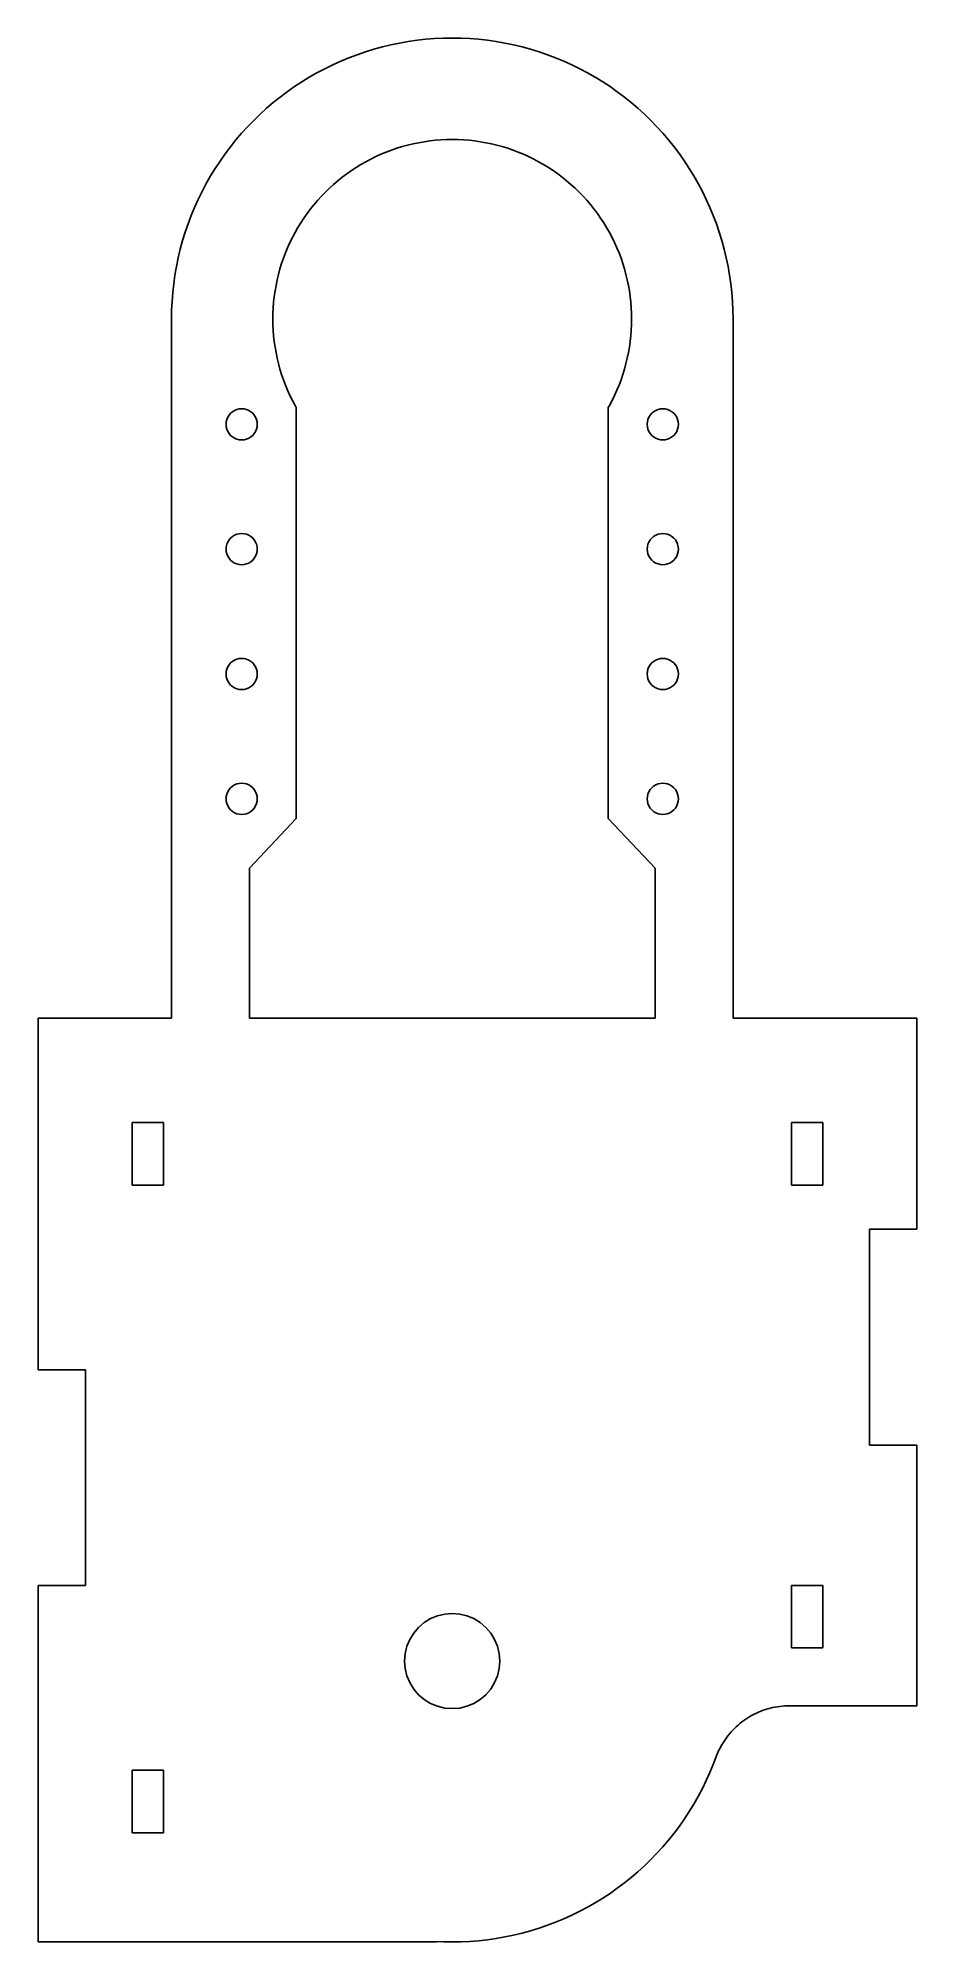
# Model space of a CAD drawing. Header units: metres. Extents: x -27 to 30, y -18 to 104.
import ezdxf

# ---------------------------------------------------------------- set-up
doc = ezdxf.new("R2010")
doc.units = ezdxf.units.M

msp = doc.modelspace()

# ---------------------------------------------------------------- linework, layer by layer
for p, q in [((-2.81581, 103.778), (-3.37285, 103.681)), ((-2.256, 103.858), (-2.81581, 103.778)), ((-1.69394, 103.92), (-2.256, 103.858)), ((-1.13022, 103.964), (-1.69394, 103.92)), ((-0.56538, 103.991), (-1.13022, 103.964)), ((0, 104), (-0.56538, 103.991)), ((0.56538, 103.991), (0, 104)), ((1.13022, 103.964), (0.56538, 103.991)), ((1.69394, 103.92), (1.13022, 103.964)), ((2.256, 103.858), (1.69394, 103.92)), ((2.81581, 103.778), (2.256, 103.858)), ((3.37285, 103.681), (2.81581, 103.778)), ((-7.14865, 102.52), (-7.66402, 102.287)), ((-6.62624, 102.736), (-7.14865, 102.52)), ((-6.09727, 102.936), (-6.62624, 102.736)), ((-5.5623, 103.119), (-6.09727, 102.936)), ((-5.02184, 103.285), (-5.5623, 103.119)), ((-4.47641, 103.434), (-5.02184, 103.285)), ((-3.92657, 103.566), (-4.47641, 103.434)), ((-3.37285, 103.681), (-3.92657, 103.566)), ((3.92657, 103.566), (3.37285, 103.681)), ((4.47641, 103.434), (3.92657, 103.566)), ((5.02184, 103.285), (4.47641, 103.434)), ((5.5623, 103.119), (5.02184, 103.285)), ((6.09727, 102.936), (5.5623, 103.119)), ((6.62624, 102.736), (6.09727, 102.936)), ((7.14865, 102.52), (6.62624, 102.736)), ((7.66402, 102.287), (7.14865, 102.52)), ((-9.16273, 101.493), (-9.64488, 101.198)), ((-8.67155, 101.774), (-9.16273, 101.493)), ((-8.17181, 102.038), (-8.67155, 101.774)), ((-7.66402, 102.287), (-8.17181, 102.038)), ((8.17181, 102.038), (7.66402, 102.287)), ((8.67155, 101.774), (8.17181, 102.038)), ((9.16273, 101.493), (8.67155, 101.774)), ((9.64488, 101.198), (9.16273, 101.493)), ((-11.0323, 100.223), (-11.4736, 99.8692)), ((-10.5801, 100.562), (-11.0323, 100.223)), ((-10.1175, 100.887), (-10.5801, 100.562)), ((-9.64488, 101.198), (-10.1175, 100.887)), ((10.1175, 100.887), (9.64488, 101.198)), ((10.5801, 100.562), (10.1175, 100.887)), ((11.0323, 100.223), (10.5801, 100.562)), ((11.4736, 99.8692), (11.0323, 100.223)), ((-12.3218, 99.1214), (-12.7279, 98.7279)), ((-11.9036, 99.502), (-12.3218, 99.1214)), ((-11.4736, 99.8692), (-11.9036, 99.502)), ((11.9036, 99.502), (11.4736, 99.8692)), ((12.3218, 99.1214), (11.9036, 99.502)), ((12.7279, 98.7279), (12.3218, 99.1214)), ((-13.502, 97.9036), (-13.8692, 97.4736)), ((-13.1214, 98.3218), (-13.502, 97.9036)), ((-12.7279, 98.7279), (-13.1214, 98.3218)), ((13.1214, 98.3218), (12.7279, 98.7279)), ((13.502, 97.9036), (13.1214, 98.3218)), ((13.8692, 97.4736), (13.502, 97.9036)), ((-14.5623, 96.5801), (-14.8874, 96.1175)), ((-14.2228, 97.0323), (-14.5623, 96.5801)), ((-13.8692, 97.4736), (-14.2228, 97.0323)), ((-5.22089, 96.2466), (-4.89645, 96.4055)), ((-4.89645, 96.4055), (-4.5672, 96.5542)), ((-4.5672, 96.5542), (-4.23343, 96.6924)), ((-4.23343, 96.6924), (-3.89548, 96.8201)), ((-3.89548, 96.8201), (-3.55368, 96.9371)), ((-3.55368, 96.9371), (-3.20839, 97.0434)), ((-3.20839, 97.0434), (-2.85992, 97.1387)), ((-2.85992, 97.1387), (-2.50864, 97.223)), ((-2.50864, 97.223), (-2.15488, 97.2963)), ((-2.15488, 97.2963), (-1.799, 97.3584)), ((-1.799, 97.3584), (-1.44133, 97.4093)), ((-1.44133, 97.4093), (-1.08224, 97.449)), ((-1.08224, 97.449), (-0.72208, 97.4773)), ((-0.72208, 97.4773), (-0.36122, 97.4943)), ((-0.36122, 97.4943), (0, 97.5)), ((0, 97.5), (0.36122, 97.4943)), ((0.36122, 97.4943), (0.72208, 97.4773)), ((0.72208, 97.4773), (1.08224, 97.449)), ((1.08224, 97.449), (1.44133, 97.4093)), ((1.44133, 97.4093), (1.799, 97.3584)), ((1.799, 97.3584), (2.15488, 97.2963)), ((2.15488, 97.2963), (2.50864, 97.223)), ((2.50864, 97.223), (2.85992, 97.1387)), ((2.85992, 97.1387), (3.20839, 97.0434)), ((3.20839, 97.0434), (3.55368, 96.9371)), ((3.55368, 96.9371), (3.89548, 96.8201)), ((3.89548, 96.8201), (4.23343, 96.6924)), ((4.23343, 96.6924), (4.5672, 96.5542)), ((4.5672, 96.5542), (4.89645, 96.4055)), ((4.89645, 96.4055), (5.22089, 96.2466)), ((14.2228, 97.0323), (13.8692, 97.4736)), ((14.5623, 96.5801), (14.2228, 97.0323)), ((14.8874, 96.1175), (14.5623, 96.5801)), ((-15.4933, 95.1627), (-15.7735, 94.6716)), ((-15.1979, 95.6449), (-15.4933, 95.1627)), ((-14.8874, 96.1175), (-15.1979, 95.6449)), ((-7.04842, 95.0868), (-6.75952, 95.3037)), ((-6.75952, 95.3037), (-6.46396, 95.5114)), ((-6.46396, 95.5114), (-6.162, 95.7098)), ((-6.162, 95.7098), (-5.85397, 95.8985)), ((-5.85397, 95.8985), (-5.54016, 96.0775)), ((-5.54016, 96.0775), (-5.22089, 96.2466)), ((5.22089, 96.2466), (5.54016, 96.0775)), ((5.54016, 96.0775), (5.85397, 95.8985)), ((5.85397, 95.8985), (6.162, 95.7098)), ((6.162, 95.7098), (6.46396, 95.5114)), ((6.46396, 95.5114), (6.75952, 95.3037)), ((6.75952, 95.3037), (7.04842, 95.0868)), ((15.1979, 95.6449), (14.8874, 96.1175)), ((15.4933, 95.1627), (15.1979, 95.6449)), ((15.7735, 94.6716), (15.4933, 95.1627)), ((-16.0381, 94.1718), (-16.2869, 93.664)), ((-15.7735, 94.6716), (-16.0381, 94.1718)), ((-8.38313, 93.8723), (-8.13171, 94.1317)), ((-8.13171, 94.1317), (-7.87228, 94.3831)), ((-7.87228, 94.3831), (-7.60507, 94.6263)), ((-7.60507, 94.6263), (-7.33037, 94.8609)), ((-7.33037, 94.8609), (-7.04842, 95.0868)), ((7.04842, 95.0868), (7.33037, 94.8609)), ((7.33037, 94.8609), (7.60507, 94.6263)), ((7.60507, 94.6263), (7.87228, 94.3831)), ((7.87228, 94.3831), (8.13171, 94.1317)), ((8.13171, 94.1317), (8.38313, 93.8723)), ((16.0381, 94.1718), (15.7735, 94.6716)), ((16.2869, 93.664), (16.0381, 94.1718)), ((-16.5196, 93.1487), (-16.736, 92.6262)), ((-16.2869, 93.664), (-16.5196, 93.1487)), ((-9.51141, 92.464), (-9.30368, 92.7595)), ((-9.30368, 92.7595), (-9.08678, 93.0484)), ((-9.08678, 93.0484), (-8.8609, 93.3304)), ((-8.8609, 93.3304), (-8.62627, 93.6051)), ((-8.62627, 93.6051), (-8.38313, 93.8723)), ((8.38313, 93.8723), (8.62627, 93.6051)), ((8.62627, 93.6051), (8.8609, 93.3304)), ((8.8609, 93.3304), (9.08678, 93.0484)), ((9.08678, 93.0484), (9.30368, 92.7595)), ((9.30368, 92.7595), (9.51141, 92.464)), ((16.5196, 93.1487), (16.2869, 93.664)), ((16.736, 92.6262), (16.5196, 93.1487)), ((-17.119, 91.5623), (-17.2853, 91.0218)), ((-16.9359, 92.0973), (-17.119, 91.5623)), ((-16.736, 92.6262), (-16.9359, 92.0973)), ((-10.2466, 91.2209), (-10.0775, 91.5402)), ((-10.0775, 91.5402), (-9.89853, 91.854)), ((-9.89853, 91.854), (-9.70976, 92.162)), ((-9.70976, 92.162), (-9.51141, 92.464)), ((9.51141, 92.464), (9.70976, 92.162)), ((9.70976, 92.162), (9.89853, 91.854)), ((9.89853, 91.854), (10.0775, 91.5402)), ((10.0775, 91.5402), (10.2466, 91.2209)), ((16.9359, 92.0973), (16.736, 92.6262)), ((17.119, 91.5623), (16.9359, 92.0973)), ((17.2853, 91.0218), (17.119, 91.5623)), ((-17.4345, 90.4764), (-17.5665, 89.9266)), ((-17.2853, 91.0218), (-17.4345, 90.4764)), ((-10.6924, 90.2334), (-10.5542, 90.5672)), ((-10.5542, 90.5672), (-10.4055, 90.8965)), ((-10.4055, 90.8965), (-10.2466, 91.2209)), ((10.2466, 91.2209), (10.4055, 90.8965)), ((10.4055, 90.8965), (10.5542, 90.5672)), ((10.5542, 90.5672), (10.6924, 90.2334)), ((17.4345, 90.4764), (17.2853, 91.0218)), ((17.5665, 89.9266), (17.4345, 90.4764)), ((-17.6812, 89.3728), (-17.7784, 88.8158)), ((-17.5665, 89.9266), (-17.6812, 89.3728)), ((-11.1387, 88.8599), (-11.0434, 89.2084)), ((-11.0434, 89.2084), (-10.9371, 89.5537)), ((-10.9371, 89.5537), (-10.8201, 89.8955)), ((-10.8201, 89.8955), (-10.6924, 90.2334)), ((10.6924, 90.2334), (10.8201, 89.8955)), ((10.8201, 89.8955), (10.9371, 89.5537)), ((10.9371, 89.5537), (11.0434, 89.2084)), ((11.0434, 89.2084), (11.1387, 88.8599)), ((17.6812, 89.3728), (17.5665, 89.9266)), ((17.7784, 88.8158), (17.6812, 89.3728)), ((-17.8581, 88.256), (-17.9201, 87.6939)), ((-17.7784, 88.8158), (-17.8581, 88.256)), ((-11.3584, 87.799), (-11.2963, 88.1549)), ((-11.2963, 88.1549), (-11.223, 88.5086)), ((-11.223, 88.5086), (-11.1387, 88.8599)), ((11.1387, 88.8599), (11.223, 88.5086)), ((11.223, 88.5086), (11.2963, 88.1549)), ((11.2963, 88.1549), (11.3584, 87.799)), ((17.8581, 88.256), (17.7784, 88.8158)), ((17.9201, 87.6939), (17.8581, 88.256)), ((-17.9645, 87.1302), (-17.9911, 86.5654)), ((-17.9201, 87.6939), (-17.9645, 87.1302)), ((-11.4943, 86.3612), (-11.4773, 86.7221)), ((-11.4773, 86.7221), (-11.449, 87.0822)), ((-11.449, 87.0822), (-11.4093, 87.4413)), ((-11.4093, 87.4413), (-11.3584, 87.799)), ((11.3584, 87.799), (11.4093, 87.4413)), ((11.4093, 87.4413), (11.449, 87.0822)), ((11.449, 87.0822), (11.4773, 86.7221)), ((11.4773, 86.7221), (11.4943, 86.3612)), ((17.9645, 87.1302), (17.9201, 87.6939)), ((17.9911, 86.5654), (17.9645, 87.1302)), ((-17.9911, 86.5654), (-18, 86)), ((-18, 86), (-18, 41.2)), ((-11.5, 86), (-11.4943, 86.3612)), ((-11.4943, 85.6388), (-11.5, 86)), ((-11.4773, 85.2779), (-11.4943, 85.6388)), ((11.4943, 85.6388), (11.4773, 85.2779)), ((11.4943, 86.3612), (11.5, 86)), ((11.5, 86), (11.4943, 85.6388)), ((18, 86), (17.9911, 86.5654)), ((18, 41.2), (18, 86)), ((-11.449, 84.9178), (-11.4773, 85.2779)), ((-11.4093, 84.5587), (-11.449, 84.9178)), ((-11.3584, 84.201), (-11.4093, 84.5587)), ((-11.2963, 83.8451), (-11.3584, 84.201)), ((11.3584, 84.201), (11.2963, 83.8451)), ((11.4093, 84.5587), (11.3584, 84.201)), ((11.449, 84.9178), (11.4093, 84.5587)), ((11.4773, 85.2779), (11.449, 84.9178)), ((-11.223, 83.4914), (-11.2963, 83.8451)), ((-11.1387, 83.1401), (-11.223, 83.4914)), ((-11.0434, 82.7916), (-11.1387, 83.1401)), ((11.1387, 83.1401), (11.0434, 82.7916)), ((11.223, 83.4914), (11.1387, 83.1401)), ((11.2963, 83.8451), (11.223, 83.4914)), ((-10.9371, 82.4463), (-11.0434, 82.7916)), ((-10.8201, 82.1045), (-10.9371, 82.4463)), ((-10.6924, 81.7666), (-10.8201, 82.1045)), ((-10.5542, 81.4328), (-10.6924, 81.7666)), ((10.6924, 81.7666), (10.5542, 81.4328)), ((10.8201, 82.1045), (10.6924, 81.7666)), ((10.9371, 82.4463), (10.8201, 82.1045)), ((11.0434, 82.7916), (10.9371, 82.4463)), ((-10.4055, 81.1035), (-10.5542, 81.4328)), ((-10.2466, 80.7791), (-10.4055, 81.1035)), ((-10.0775, 80.4598), (-10.2466, 80.7791)), ((10.2466, 80.7791), (10.0775, 80.4598)), ((10.4055, 81.1035), (10.2466, 80.7791)), ((10.5542, 81.4328), (10.4055, 81.1035)), ((-14.5, 79.25), (-14.4877, 79.4064)), ((-14.4877, 79.4064), (-14.451, 79.559)), ((-14.451, 79.559), (-14.391, 79.704)), ((-14.391, 79.704), (-14.309, 79.8378)), ((-14.309, 79.8378), (-14.2071, 79.9571)), ((-14.2071, 79.9571), (-14.0878, 80.059)), ((-14.0878, 80.059), (-13.954, 80.141)), ((-13.954, 80.141), (-13.809, 80.201)), ((-13.809, 80.201), (-13.6564, 80.2377)), ((-13.6564, 80.2377), (-13.5, 80.25)), ((-13.5, 80.25), (-13.3436, 80.2377)), ((-13.3436, 80.2377), (-13.191, 80.201)), ((-13.191, 80.201), (-13.046, 80.141)), ((-13.046, 80.141), (-12.9122, 80.059)), ((-12.9122, 80.059), (-12.7929, 79.9571)), ((-12.7929, 79.9571), (-12.691, 79.8378)), ((-12.691, 79.8378), (-12.609, 79.704)), ((-12.609, 79.704), (-12.5489, 79.559)), ((-12.5489, 79.559), (-12.5123, 79.4064)), ((-12.5123, 79.4064), (-12.5, 79.25)), ((-10, 80.3239), (-10.0775, 80.4598)), ((-10, 54.0001), (-10, 80.3239)), ((10.0775, 80.4598), (10, 80.3239)), ((10, 80.3239), (10, 54.0001)), ((12.5, 79.25), (12.5123, 79.4064)), ((12.5123, 79.4064), (12.5489, 79.559)), ((12.5489, 79.559), (12.609, 79.704)), ((12.609, 79.704), (12.691, 79.8378)), ((12.691, 79.8378), (12.7929, 79.9571)), ((12.7929, 79.9571), (12.9122, 80.059)), ((12.9122, 80.059), (13.046, 80.141)), ((13.046, 80.141), (13.191, 80.201)), ((13.191, 80.201), (13.3436, 80.2377)), ((13.3436, 80.2377), (13.5, 80.25)), ((13.5, 80.25), (13.6564, 80.2377)), ((13.6564, 80.2377), (13.809, 80.201)), ((13.809, 80.201), (13.954, 80.141)), ((13.954, 80.141), (14.0878, 80.059)), ((14.0878, 80.059), (14.2071, 79.9571)), ((14.2071, 79.9571), (14.309, 79.8378)), ((14.309, 79.8378), (14.391, 79.704)), ((14.391, 79.704), (14.451, 79.559)), ((14.451, 79.559), (14.4877, 79.4064)), ((14.4877, 79.4064), (14.5, 79.25)), ((-14.4877, 79.0936), (-14.5, 79.25)), ((-14.451, 78.941), (-14.4877, 79.0936)), ((-14.391, 78.796), (-14.451, 78.941)), ((-14.309, 78.6622), (-14.391, 78.796)), ((-14.2071, 78.5429), (-14.309, 78.6622)), ((-14.0878, 78.441), (-14.2071, 78.5429)), ((-13.954, 78.359), (-14.0878, 78.441)), ((-13.809, 78.2989), (-13.954, 78.359)), ((-13.6564, 78.2623), (-13.809, 78.2989)), ((-13.5, 78.25), (-13.6564, 78.2623)), ((-13.3436, 78.2623), (-13.5, 78.25)), ((-13.191, 78.2989), (-13.3436, 78.2623)), ((-13.046, 78.359), (-13.191, 78.2989)), ((-12.9122, 78.441), (-13.046, 78.359)), ((-12.7929, 78.5429), (-12.9122, 78.441)), ((-12.691, 78.6622), (-12.7929, 78.5429)), ((-12.609, 78.796), (-12.691, 78.6622)), ((-12.5489, 78.941), (-12.609, 78.796)), ((-12.5123, 79.0936), (-12.5489, 78.941)), ((-12.5, 79.25), (-12.5123, 79.0936)), ((12.5123, 79.0936), (12.5, 79.25)), ((12.5489, 78.941), (12.5123, 79.0936)), ((12.609, 78.796), (12.5489, 78.941)), ((12.691, 78.6622), (12.609, 78.796)), ((12.7929, 78.5429), (12.691, 78.6622)), ((12.9122, 78.441), (12.7929, 78.5429)), ((13.046, 78.359), (12.9122, 78.441)), ((13.191, 78.2989), (13.046, 78.359)), ((13.3436, 78.2623), (13.191, 78.2989)), ((13.5, 78.25), (13.3436, 78.2623)), ((13.6564, 78.2623), (13.5, 78.25)), ((13.809, 78.2989), (13.6564, 78.2623)), ((13.954, 78.359), (13.809, 78.2989)), ((14.0878, 78.441), (13.954, 78.359)), ((14.2071, 78.5429), (14.0878, 78.441)), ((14.309, 78.6622), (14.2071, 78.5429)), ((14.391, 78.796), (14.309, 78.6622)), ((14.451, 78.941), (14.391, 78.796)), ((14.4877, 79.0936), (14.451, 78.941)), ((14.5, 79.25), (14.4877, 79.0936)), ((-14.2071, 71.9571), (-14.0878, 72.059)), ((-14.0878, 72.059), (-13.954, 72.141)), ((-13.954, 72.141), (-13.809, 72.201)), ((-13.809, 72.201), (-13.6564, 72.2377)), ((-13.6564, 72.2377), (-13.5, 72.25)), ((-13.5, 72.25), (-13.3436, 72.2377)), ((-13.3436, 72.2377), (-13.191, 72.201)), ((-13.191, 72.201), (-13.046, 72.141)), ((-13.046, 72.141), (-12.9122, 72.059)), ((-12.9122, 72.059), (-12.7929, 71.9571)), ((12.7929, 71.9571), (12.9122, 72.059)), ((12.9122, 72.059), (13.046, 72.141)), ((13.046, 72.141), (13.191, 72.201)), ((13.191, 72.201), (13.3436, 72.2377)), ((13.3436, 72.2377), (13.5, 72.25)), ((13.5, 72.25), (13.6564, 72.2377)), ((13.6564, 72.2377), (13.809, 72.201)), ((13.809, 72.201), (13.954, 72.141)), ((13.954, 72.141), (14.0878, 72.059)), ((14.0878, 72.059), (14.2071, 71.9571)), ((-14.5, 71.25), (-14.4877, 71.4064)), ((-14.4877, 71.0936), (-14.5, 71.25)), ((-14.4877, 71.4064), (-14.451, 71.559)), ((-14.451, 70.941), (-14.4877, 71.0936)), ((-14.451, 71.559), (-14.391, 71.704)), ((-14.391, 70.796), (-14.451, 70.941)), ((-14.391, 71.704), (-14.309, 71.8378)), ((-14.309, 70.6622), (-14.391, 70.796)), ((-14.309, 71.8378), (-14.2071, 71.9571)), ((-12.7929, 71.9571), (-12.691, 71.8378)), ((-12.691, 71.8378), (-12.609, 71.704)), ((-12.609, 70.796), (-12.691, 70.6622)), ((-12.609, 71.704), (-12.5489, 71.559)), ((-12.5489, 70.941), (-12.609, 70.796)), ((-12.5489, 71.559), (-12.5123, 71.4064)), ((-12.5123, 71.0936), (-12.5489, 70.941)), ((-12.5123, 71.4064), (-12.5, 71.25)), ((-12.5, 71.25), (-12.5123, 71.0936)), ((12.5, 71.25), (12.5123, 71.4064)), ((12.5123, 71.0936), (12.5, 71.25)), ((12.5123, 71.4064), (12.5489, 71.559)), ((12.5489, 70.941), (12.5123, 71.0936)), ((12.5489, 71.559), (12.609, 71.704)), ((12.609, 70.796), (12.5489, 70.941)), ((12.609, 71.704), (12.691, 71.8378)), ((12.691, 70.6622), (12.609, 70.796)), ((12.691, 71.8378), (12.7929, 71.9571)), ((14.2071, 71.9571), (14.309, 71.8378)), ((14.309, 71.8378), (14.391, 71.704)), ((14.391, 70.796), (14.309, 70.6622)), ((14.391, 71.704), (14.451, 71.559)), ((14.451, 70.941), (14.391, 70.796)), ((14.451, 71.559), (14.4877, 71.4064)), ((14.4877, 71.0936), (14.451, 70.941)), ((14.4877, 71.4064), (14.5, 71.25)), ((14.5, 71.25), (14.4877, 71.0936)), ((-14.2071, 70.5429), (-14.309, 70.6622)), ((-14.0878, 70.441), (-14.2071, 70.5429)), ((-13.954, 70.359), (-14.0878, 70.441)), ((-13.809, 70.2989), (-13.954, 70.359)), ((-13.6564, 70.2623), (-13.809, 70.2989)), ((-13.5, 70.25), (-13.6564, 70.2623)), ((-13.3436, 70.2623), (-13.5, 70.25)), ((-13.191, 70.2989), (-13.3436, 70.2623)), ((-13.046, 70.359), (-13.191, 70.2989)), ((-12.9122, 70.441), (-13.046, 70.359)), ((-12.7929, 70.5429), (-12.9122, 70.441)), ((-12.691, 70.6622), (-12.7929, 70.5429)), ((12.7929, 70.5429), (12.691, 70.6622)), ((12.9122, 70.441), (12.7929, 70.5429)), ((13.046, 70.359), (12.9122, 70.441)), ((13.191, 70.2989), (13.046, 70.359)), ((13.3436, 70.2623), (13.191, 70.2989)), ((13.5, 70.25), (13.3436, 70.2623)), ((13.6564, 70.2623), (13.5, 70.25)), ((13.809, 70.2989), (13.6564, 70.2623)), ((13.954, 70.359), (13.809, 70.2989)), ((14.0878, 70.441), (13.954, 70.359)), ((14.2071, 70.5429), (14.0878, 70.441)), ((14.309, 70.6622), (14.2071, 70.5429)), ((-14.4877, 63.4064), (-14.451, 63.559)), ((-14.451, 63.559), (-14.391, 63.704)), ((-14.391, 63.704), (-14.309, 63.8378)), ((-14.309, 63.8378), (-14.2071, 63.9571)), ((-14.2071, 63.9571), (-14.0878, 64.059)), ((-14.0878, 64.059), (-13.954, 64.141)), ((-13.954, 64.141), (-13.809, 64.201)), ((-13.809, 64.201), (-13.6564, 64.2377)), ((-13.6564, 64.2377), (-13.5, 64.25)), ((-13.5, 64.25), (-13.3436, 64.2377)), ((-13.3436, 64.2377), (-13.191, 64.201)), ((-13.191, 64.201), (-13.046, 64.141)), ((-13.046, 64.141), (-12.9122, 64.059)), ((-12.9122, 64.059), (-12.7929, 63.9571)), ((-12.7929, 63.9571), (-12.691, 63.8378)), ((-12.691, 63.8378), (-12.609, 63.704)), ((-12.609, 63.704), (-12.5489, 63.559)), ((-12.5489, 63.559), (-12.5123, 63.4064)), ((12.5123, 63.4064), (12.5489, 63.559)), ((12.5489, 63.559), (12.609, 63.704)), ((12.609, 63.704), (12.691, 63.8378)), ((12.691, 63.8378), (12.7929, 63.9571)), ((12.7929, 63.9571), (12.9122, 64.059)), ((12.9122, 64.059), (13.046, 64.141)), ((13.046, 64.141), (13.191, 64.201)), ((13.191, 64.201), (13.3436, 64.2377)), ((13.3436, 64.2377), (13.5, 64.25)), ((13.5, 64.25), (13.6564, 64.2377)), ((13.6564, 64.2377), (13.809, 64.201)), ((13.809, 64.201), (13.954, 64.141)), ((13.954, 64.141), (14.0878, 64.059)), ((14.0878, 64.059), (14.2071, 63.9571)), ((14.2071, 63.9571), (14.309, 63.8378)), ((14.309, 63.8378), (14.391, 63.704)), ((14.391, 63.704), (14.451, 63.559)), ((14.451, 63.559), (14.4877, 63.4064)), ((-14.5, 63.25), (-14.4877, 63.4064)), ((-14.4877, 63.0936), (-14.5, 63.25)), ((-14.451, 62.941), (-14.4877, 63.0936)), ((-14.391, 62.796), (-14.451, 62.941)), ((-14.309, 62.6622), (-14.391, 62.796)), ((-14.2071, 62.5429), (-14.309, 62.6622)), ((-14.0878, 62.441), (-14.2071, 62.5429)), ((-13.954, 62.359), (-14.0878, 62.441)), ((-13.809, 62.2989), (-13.954, 62.359)), ((-13.6564, 62.2623), (-13.809, 62.2989)), ((-13.5, 62.25), (-13.6564, 62.2623)), ((-13.3436, 62.2623), (-13.5, 62.25)), ((-13.191, 62.2989), (-13.3436, 62.2623)), ((-13.046, 62.359), (-13.191, 62.2989)), ((-12.9122, 62.441), (-13.046, 62.359)), ((-12.7929, 62.5429), (-12.9122, 62.441)), ((-12.691, 62.6622), (-12.7929, 62.5429)), ((-12.609, 62.796), (-12.691, 62.6622)), ((-12.5489, 62.941), (-12.609, 62.796)), ((-12.5123, 63.0936), (-12.5489, 62.941)), ((-12.5123, 63.4064), (-12.5, 63.25)), ((-12.5, 63.25), (-12.5123, 63.0936)), ((12.5, 63.25), (12.5123, 63.4064)), ((12.5123, 63.0936), (12.5, 63.25)), ((12.5489, 62.941), (12.5123, 63.0936)), ((12.609, 62.796), (12.5489, 62.941)), ((12.691, 62.6622), (12.609, 62.796)), ((12.7929, 62.5429), (12.691, 62.6622)), ((12.9122, 62.441), (12.7929, 62.5429)), ((13.046, 62.359), (12.9122, 62.441)), ((13.191, 62.2989), (13.046, 62.359)), ((13.3436, 62.2623), (13.191, 62.2989)), ((13.5, 62.25), (13.3436, 62.2623)), ((13.6564, 62.2623), (13.5, 62.25)), ((13.809, 62.2989), (13.6564, 62.2623)), ((13.954, 62.359), (13.809, 62.2989)), ((14.0878, 62.441), (13.954, 62.359)), ((14.2071, 62.5429), (14.0878, 62.441)), ((14.309, 62.6622), (14.2071, 62.5429)), ((14.391, 62.796), (14.309, 62.6622)), ((14.451, 62.941), (14.391, 62.796)), ((14.4877, 63.0936), (14.451, 62.941)), ((14.4877, 63.4064), (14.5, 63.25)), ((14.5, 63.25), (14.4877, 63.0936)), ((-14.0878, 56.059), (-13.954, 56.141)), ((-13.954, 56.141), (-13.809, 56.201)), ((-13.809, 56.201), (-13.6564, 56.2377)), ((-13.6564, 56.2377), (-13.5, 56.25)), ((-13.5, 56.25), (-13.3436, 56.2377)), ((-13.3436, 56.2377), (-13.191, 56.201)), ((-13.191, 56.201), (-13.046, 56.141)), ((-13.046, 56.141), (-12.9122, 56.059)), ((12.9122, 56.059), (13.046, 56.141)), ((13.046, 56.141), (13.191, 56.201)), ((13.191, 56.201), (13.3436, 56.2377)), ((13.3436, 56.2377), (13.5, 56.25)), ((13.5, 56.25), (13.6564, 56.2377)), ((13.6564, 56.2377), (13.809, 56.201)), ((13.809, 56.201), (13.954, 56.141)), ((13.954, 56.141), (14.0878, 56.059)), ((-14.5, 55.25), (-14.4877, 55.4064)), ((-14.4877, 55.0936), (-14.5, 55.25)), ((-14.4877, 55.4064), (-14.451, 55.559)), ((-14.451, 54.941), (-14.4877, 55.0936)), ((-14.451, 55.559), (-14.391, 55.704)), ((-14.391, 54.796), (-14.451, 54.941)), ((-14.391, 55.704), (-14.309, 55.8378)), ((-14.309, 55.8378), (-14.2071, 55.9571)), ((-14.2071, 55.9571), (-14.0878, 56.059)), ((-12.9122, 56.059), (-12.7929, 55.9571)), ((-12.7929, 55.9571), (-12.691, 55.8378)), ((-12.691, 55.8378), (-12.609, 55.704)), ((-12.609, 55.704), (-12.5489, 55.559)), ((-12.5489, 54.941), (-12.609, 54.796)), ((-12.5489, 55.559), (-12.5123, 55.4064)), ((-12.5123, 55.0936), (-12.5489, 54.941)), ((-12.5123, 55.4064), (-12.5, 55.25)), ((-12.5, 55.25), (-12.5123, 55.0936)), ((12.5, 55.25), (12.5123, 55.4064)), ((12.5123, 55.0936), (12.5, 55.25)), ((12.5123, 55.4064), (12.5489, 55.559)), ((12.5489, 54.941), (12.5123, 55.0936)), ((12.5489, 55.559), (12.609, 55.704)), ((12.609, 54.796), (12.5489, 54.941)), ((12.609, 55.704), (12.691, 55.8378)), ((12.691, 55.8378), (12.7929, 55.9571)), ((12.7929, 55.9571), (12.9122, 56.059)), ((14.0878, 56.059), (14.2071, 55.9571)), ((14.2071, 55.9571), (14.309, 55.8378)), ((14.309, 55.8378), (14.391, 55.704)), ((14.391, 55.704), (14.451, 55.559)), ((14.451, 54.941), (14.391, 54.796)), ((14.451, 55.559), (14.4877, 55.4064)), ((14.4877, 55.0936), (14.451, 54.941)), ((14.4877, 55.4064), (14.5, 55.25)), ((14.5, 55.25), (14.4877, 55.0936)), ((-14.309, 54.6622), (-14.391, 54.796)), ((-14.2071, 54.5429), (-14.309, 54.6622)), ((-14.0878, 54.441), (-14.2071, 54.5429)), ((-13.954, 54.359), (-14.0878, 54.441)), ((-13.809, 54.2989), (-13.954, 54.359)), ((-13.6564, 54.2623), (-13.809, 54.2989)), ((-13.5, 54.25), (-13.6564, 54.2623)), ((-13.3436, 54.2623), (-13.5, 54.25)), ((-13.191, 54.2989), (-13.3436, 54.2623)), ((-13.046, 54.359), (-13.191, 54.2989)), ((-12.9122, 54.441), (-13.046, 54.359)), ((-13, 50.8), (-10, 54.0001)), ((-12.7929, 54.5429), (-12.9122, 54.441)), ((-12.691, 54.6622), (-12.7929, 54.5429)), ((-12.609, 54.796), (-12.691, 54.6622)), ((10, 54.0001), (13, 50.8)), ((12.691, 54.6622), (12.609, 54.796)), ((12.7929, 54.5429), (12.691, 54.6622)), ((12.9122, 54.441), (12.7929, 54.5429)), ((13.046, 54.359), (12.9122, 54.441)), ((13.191, 54.2989), (13.046, 54.359)), ((13.3436, 54.2623), (13.191, 54.2989)), ((13.5, 54.25), (13.3436, 54.2623)), ((13.6564, 54.2623), (13.5, 54.25)), ((13.809, 54.2989), (13.6564, 54.2623)), ((13.954, 54.359), (13.809, 54.2989)), ((14.0878, 54.441), (13.954, 54.359)), ((14.2071, 54.5429), (14.0878, 54.441)), ((14.309, 54.6622), (14.2071, 54.5429)), ((14.391, 54.796), (14.309, 54.6622)), ((-13, 41.2), (-13, 50.8)), ((13, 50.8), (13, 41.2)), ((-18, 41.2), (-26.5512, 41.2)), ((-26.5512, 41.2), (-26.5512, 18.6667)), ((13, 41.2), (-13, 41.2)), ((29.7898, 41.2), (18, 41.2)), ((29.7898, 27.6667), (29.7898, 41.2)), ((-20.5094, 30.5), (-20.5094, 34.5)), ((-20.5094, 34.5), (-18.5094, 34.5)), ((-18.5094, 34.5), (-18.5094, 30.5)), ((21.748, 30.5), (21.748, 34.5)), ((21.748, 34.5), (23.748, 34.5)), ((23.748, 34.5), (23.748, 30.5)), ((-18.5094, 30.5), (-20.5094, 30.5)), ((23.748, 30.5), (21.748, 30.5)), ((26.748, 13.8333), (26.748, 27.6667)), ((26.748, 27.6667), (29.7898, 27.6667)), ((-26.5512, 18.6667), (-23.5094, 18.6667)), ((-23.5094, 18.6667), (-23.5094, 4.83333)), ((29.7898, 13.8333), (26.748, 13.8333)), ((29.7898, -2.8665), (29.7898, 13.8333)), ((-23.5094, 4.83333), (-26.5512, 4.83333)), ((-26.5512, 4.83333), (-26.5512, -18)), ((21.748, 0.84363), (21.748, 4.84363)), ((21.748, 4.84363), (23.748, 4.84363)), ((23.748, 4.84363), (23.748, 0.84363)), ((-2.15666, 2.15666), (-1.79274, 2.4675)), ((-1.79274, 2.4675), (-1.38466, 2.71756)), ((-1.38466, 2.71756), (-0.94249, 2.90071)), ((-0.94249, 2.90071), (-0.47711, 3.01244)), ((-0.47711, 3.01244), (0, 3.04999)), ((0, 3.04999), (0.47711, 3.01244)), ((0.47711, 3.01244), (0.94249, 2.90071)), ((0.94249, 2.90071), (1.38466, 2.71756)), ((1.38466, 2.71756), (1.79274, 2.4675)), ((1.79274, 2.4675), (2.15666, 2.15666)), ((-2.90071, 0.94249), (-2.71756, 1.38466)), ((-2.71756, 1.38466), (-2.4675, 1.79274)), ((-2.4675, 1.79274), (-2.15666, 2.15666)), ((2.15666, 2.15666), (2.4675, 1.79274)), ((2.4675, 1.79274), (2.71756, 1.38466)), ((2.71756, 1.38466), (2.90071, 0.94249)), ((-3.04999, 0), (-3.01244, 0.47711)), ((-3.01244, -0.47711), (-3.04999, 0)), ((-3.01244, 0.47711), (-2.90071, 0.94249)), ((2.90071, 0.94249), (3.01244, 0.47711)), ((3.01244, 0.47711), (3.04999, 0)), ((3.04999, 0), (3.01244, -0.47711)), ((23.748, 0.84363), (21.748, 0.84363)), ((-2.90071, -0.94249), (-3.01244, -0.47711)), ((-2.71756, -1.38466), (-2.90071, -0.94249)), ((2.90071, -0.94249), (2.71756, -1.38466)), ((3.01244, -0.47711), (2.90071, -0.94249)), ((-2.4675, -1.79274), (-2.71756, -1.38466)), ((-2.15666, -2.15666), (-2.4675, -1.79274)), ((-1.79274, -2.4675), (-2.15666, -2.15666)), ((2.15666, -2.15666), (1.79274, -2.4675)), ((2.4675, -1.79274), (2.15666, -2.15666)), ((2.71756, -1.38466), (2.4675, -1.79274)), ((-1.38466, -2.71756), (-1.79274, -2.4675)), ((-0.94249, -2.90071), (-1.38466, -2.71756)), ((-0.47711, -3.01244), (-0.94249, -2.90071)), ((0, -3.04999), (-0.47711, -3.01244)), ((0.47711, -3.01244), (0, -3.04999)), ((0.94249, -2.90071), (0.47711, -3.01244)), ((1.38466, -2.71756), (0.94249, -2.90071)), ((1.79274, -2.4675), (1.38466, -2.71756)), ((18.817, -3.72128), (18.9485, -3.6355)), ((18.9485, -3.6355), (19.0828, -3.55389)), ((19.0828, -3.55389), (19.2195, -3.47655)), ((19.2195, -3.47655), (19.3585, -3.40353)), ((19.3585, -3.40353), (19.4998, -3.33493)), ((19.4998, -3.33493), (19.6432, -3.27078)), ((19.6432, -3.27078), (19.7885, -3.21118)), ((19.7885, -3.21118), (19.9357, -3.15617)), ((19.9357, -3.15617), (20.0844, -3.10582)), ((20.0844, -3.10582), (20.2347, -3.06017)), ((20.2347, -3.06017), (20.3864, -3.01924)), ((20.3864, -3.01924), (20.5393, -2.98311)), ((20.5393, -2.98311), (20.6932, -2.9518)), ((20.6932, -2.9518), (20.848, -2.92532)), ((20.848, -2.92532), (21.0036, -2.90373)), ((21.0036, -2.90373), (21.1598, -2.88704)), ((21.1598, -2.88704), (21.3164, -2.87527)), ((21.3164, -2.87527), (21.4733, -2.86841)), ((21.4733, -2.86841), (21.6304, -2.8665)), ((21.6304, -2.8665), (29.7898, -2.8665)), ((17.5781, -4.91344), (17.6729, -4.78816)), ((17.6729, -4.78816), (17.7715, -4.66592)), ((17.7715, -4.66592), (17.8739, -4.54683)), ((17.8739, -4.54683), (17.9801, -4.43103)), ((17.9801, -4.43103), (18.0898, -4.3186)), ((18.0898, -4.3186), (18.2029, -4.2097)), ((18.2029, -4.2097), (18.3195, -4.10439)), ((18.3195, -4.10439), (18.4393, -4.00281)), ((18.4393, -4.00281), (18.5622, -3.90501)), ((18.5622, -3.90501), (18.6881, -3.81114)), ((18.6881, -3.81114), (18.817, -3.72128)), ((16.736, -6.62624), (16.9705, -6.00963)), ((16.9705, -6.00963), (17.0311, -5.86472)), ((17.0311, -5.86472), (17.0963, -5.72179)), ((17.0963, -5.72179), (17.1658, -5.58096)), ((17.1658, -5.58096), (17.2398, -5.44241)), ((17.2398, -5.44241), (17.3181, -5.30624)), ((17.3181, -5.30624), (17.4007, -5.17261)), ((17.4007, -5.17261), (17.4874, -5.04163)), ((17.4874, -5.04163), (17.5781, -4.91344)), ((-20.5094, -11), (-20.5094, -7)), ((-20.5094, -7), (-18.5094, -7)), ((-18.5094, -7), (-18.5094, -11)), ((16.2869, -7.66402), (16.5196, -7.14865)), ((16.5196, -7.14865), (16.736, -6.62624)), ((15.7735, -8.67155), (16.0381, -8.17181)), ((16.0381, -8.17181), (16.2869, -7.66402)), ((14.8874, -10.1175), (15.1979, -9.64488)), ((15.1979, -9.64488), (15.4933, -9.16273)), ((15.4933, -9.16273), (15.7735, -8.67155)), ((14.2228, -11.0323), (14.5623, -10.5801)), ((14.5623, -10.5801), (14.8874, -10.1175)), ((-18.5094, -11), (-20.5094, -11)), ((13.1214, -12.3218), (13.502, -11.9036)), ((13.502, -11.9036), (13.8692, -11.4736)), ((13.8692, -11.4736), (14.2228, -11.0323)), ((11.9036, -13.502), (12.3218, -13.1214)), ((12.3218, -13.1214), (12.7279, -12.7279)), ((12.7279, -12.7279), (13.1214, -12.3218)), ((10.1175, -14.8874), (10.5801, -14.5623)), ((10.5801, -14.5623), (11.0323, -14.2228)), ((11.0323, -14.2228), (11.4736, -13.8692)), ((11.4736, -13.8692), (11.9036, -13.502)), ((8.17181, -16.0381), (8.67155, -15.7735)), ((8.67155, -15.7735), (9.16273, -15.4933)), ((9.16273, -15.4933), (9.64488, -15.1979)), ((9.64488, -15.1979), (10.1175, -14.8874)), ((5.5623, -17.119), (6.09727, -16.9359)), ((6.09727, -16.9359), (6.62624, -16.736)), ((6.62624, -16.736), (7.14865, -16.5196)), ((7.14865, -16.5196), (7.66402, -16.2869)), ((7.66402, -16.2869), (8.17181, -16.0381)), ((-26.5512, -18), (-1, -18)), ((-1, -17.9706), (-0.56538, -17.9911)), ((-1, -18), (-1, -17.9706)), ((-0.56538, -17.9911), (0, -18)), ((0, -18), (0.56538, -17.9911)), ((0.56538, -17.9911), (1.13022, -17.9645)), ((1.13022, -17.9645), (1.69394, -17.9201)), ((1.69394, -17.9201), (2.256, -17.8581)), ((2.256, -17.8581), (2.81581, -17.7784)), ((2.81581, -17.7784), (3.37285, -17.6812)), ((3.37285, -17.6812), (3.92657, -17.5665)), ((3.92657, -17.5665), (4.47641, -17.4345)), ((4.47641, -17.4345), (5.02184, -17.2853)), ((5.02184, -17.2853), (5.5623, -17.119))]:
    msp.add_line(p, q)

doc.saveas('drawing.dxf')
